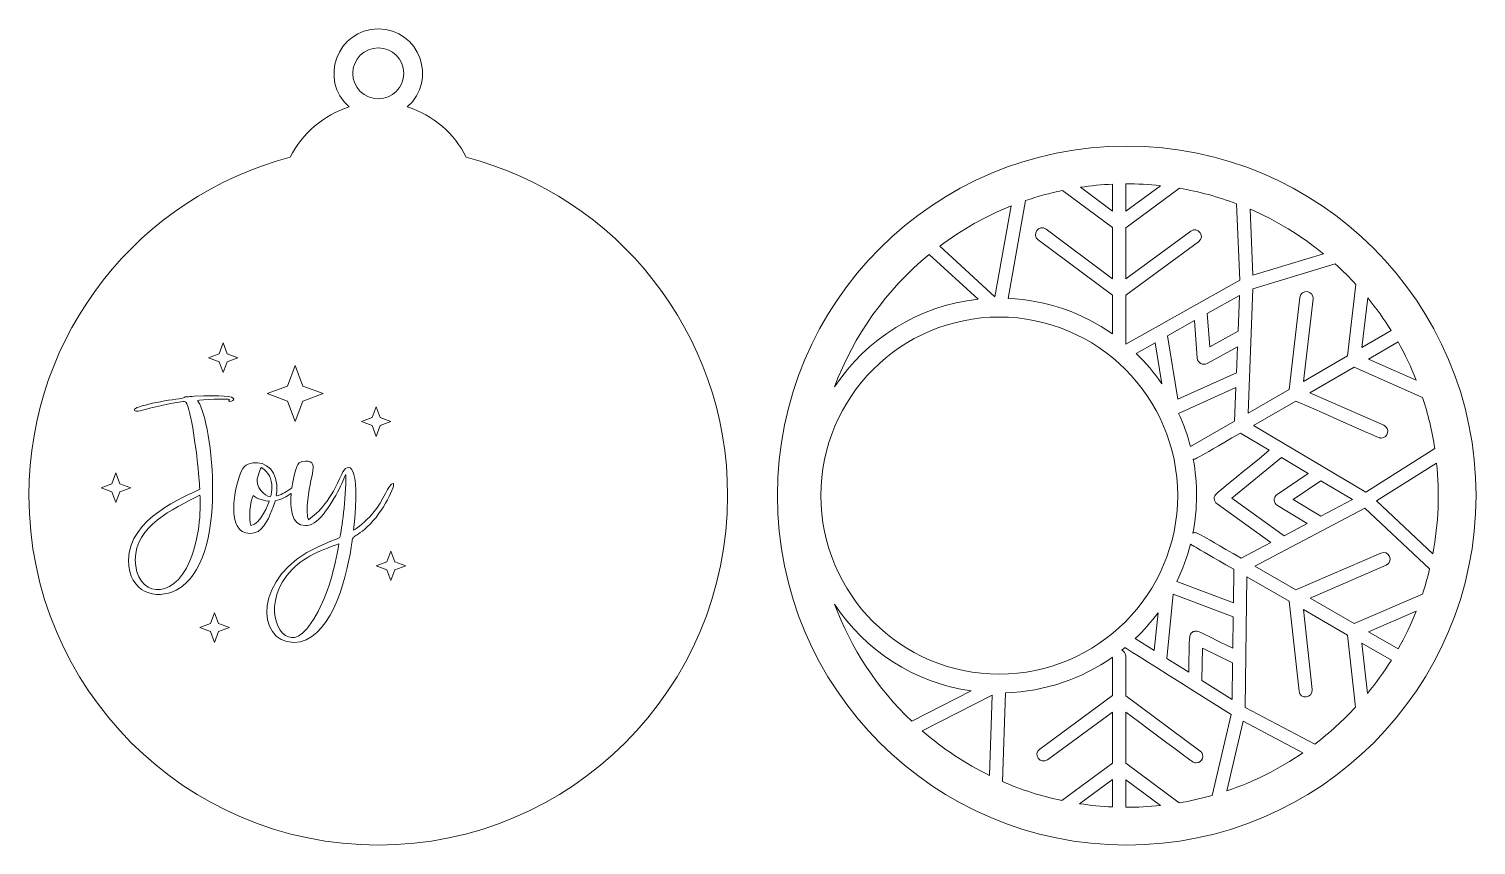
# Model space of a CAD drawing. Header units: inches. Extents: x 49 to 815, y 0 to 432.
import ezdxf

# ---------------------------------------------------------------- set-up
doc = ezdxf.new("R2010")
doc.units = ezdxf.units.IN
doc.header["$MEASUREMENT"] = 0
doc.layers.add('_U+0421_U+043B_U+043E_U+0439 1', color=7, linetype='Continuous')

msp = doc.modelspace()

# ---------------------------------------------------------------- linework, layer by layer
at = {"layer": '_U+0421_U+043B_U+043E_U+0439 1', "color": 1, "lineweight": 9, "true_color": 0xff0000}
for points in [[(689.12, 271.98), (674.14, 263.7), (672.84, 281.39), (689.85, 290.93), (689.12, 271.98)], [(732.91, 174.01), (718.25, 182.84), (732.92, 192.81), (749.68, 182.85), (732.91, 174.01)], [(670.28, 104.22), (686.24, 96.49), (686, 76.99), (669.96, 87.1), (670.28, 104.22)]]:
    msp.add_lwpolyline(points, dxfattribs=at)
at = {"layer": '_U+0421_U+043B_U+043E_U+0439 1', "color": 7, "lineweight": 9, "true_color": 0xffffff}
for points in [[(149.53, 255.87), (143.83, 257.99), (149.53, 260.11), (151.64, 265.81), (153.76, 260.11), (159.46, 257.99), (153.76, 255.87), (151.64, 250.17), (149.53, 255.87)], [(185.8, 234.96), (175.01, 238.97), (185.8, 242.98), (189.82, 253.77), (193.83, 242.98), (204.62, 238.97), (193.83, 234.96), (189.82, 224.16), (185.8, 234.96)], [(230.6, 222.04), (224.9, 224.16), (230.6, 226.28), (232.71, 231.98), (234.83, 226.28), (240.53, 224.16), (234.83, 222.04), (232.71, 216.34), (230.6, 222.04)], [(102.72, 189.14), (97.02, 187.02), (94.9, 181.32), (92.78, 187.02), (87.08, 189.14), (92.78, 191.26), (94.9, 196.96), (97.02, 191.26), (102.72, 189.14)], [(248.35, 147.81), (242.65, 145.69), (240.53, 139.99), (238.41, 145.69), (232.71, 147.81), (238.41, 149.93), (240.53, 155.63), (242.65, 149.93), (248.35, 147.81)], [(149.27, 117.2), (154.97, 115.09), (149.27, 112.97), (147.16, 107.27), (145.04, 112.97), (139.34, 115.09), (145.04, 117.2), (147.16, 122.9), (149.27, 117.2)]]:
    msp.add_lwpolyline(points, dxfattribs=at)
at = {"layer": '_U+0421_U+043B_U+043E_U+0439 1', "color": 1, "lineweight": 9, "true_color": 0xff0000}
for points, knots in [([(280.43, 364.08), (274.14, 376.74), (262.86, 386.48), (249.16, 390.7), (265.58, 404.86), (255.6, 432), (233.83, 432), (212.05, 432), (202.07, 404.86), (218.49, 390.7), (204.79, 386.48), (193.51, 376.74), (187.23, 364.08), (107.61, 343.42), (48.83, 271.08), (48.83, 185), (48.83, 82.83), (131.65, 0), (233.83, 0), (336, 0), (418.83, 82.83), (418.83, 185), (418.83, 271.08), (360.04, 343.42), (280.43, 364.08)], [0, 0, 0, 0, 1, 1, 1, 2, 2, 2, 3, 3, 3, 4, 4, 4, 5, 5, 5, 6, 6, 6, 7, 7, 7, 8, 8, 8, 8]), ([(233.83, 422), (241.27, 422), (247.33, 415.94), (247.33, 408.5), (247.33, 401.06), (241.27, 395), (233.83, 395), (226.38, 395), (220.33, 401.06), (220.33, 408.5), (220.33, 415.94), (226.38, 422), (233.83, 422)], [0, 0, 0, 0, 1, 1, 1, 2, 2, 2, 3, 3, 3, 4, 4, 4, 4]), ([(630.17, 370), (528, 370), (445.17, 287.17), (445.17, 185), (445.17, 82.83), (528, 0), (630.17, 0), (732.35, 0), (815.17, 82.83), (815.17, 185), (815.17, 287.17), (732.35, 370), (630.17, 370)], [0, 0, 0, 0, 1, 1, 1, 2, 2, 2, 3, 3, 3, 4, 4, 4, 4]), ([(596.19, 346.5), (596.19, 346.5), (622.67, 326.82), (622.67, 326.82), (622.67, 326.82), (622.67, 299.79), (622.67, 299.79), (622.67, 299.79), (587.43, 325.99), (587.43, 325.99), (583.72, 328.74), (579.53, 323.13), (583.25, 320.37), (583.25, 320.37), (622.67, 291.07), (622.67, 291.07), (622.67, 291.07), (622.67, 270.55), (622.67, 270.55), (606.87, 281.65), (587.86, 288.48), (567.31, 289.38), (567.31, 289.38), (576.64, 341.15), (576.64, 341.15), (583.02, 343.33), (589.55, 345.12), (596.19, 346.5)], [0, 0, 0, 0, 1, 1, 1, 2, 2, 2, 3, 3, 3, 4, 4, 4, 5, 5, 5, 6, 6, 6, 7, 7, 7, 8, 8, 8, 9, 9, 9, 9]), ([(622.67, 335.54), (622.67, 335.54), (605.64, 348.2), (605.64, 348.2), (611.25, 349.03), (616.94, 349.57), (622.67, 349.83), (622.67, 349.83), (622.67, 335.54), (622.67, 335.54)], [0, 0, 0, 0, 1, 1, 1, 2, 2, 2, 3, 3, 3, 3]), ([(688.36, 339.48), (688.36, 339.48), (690.01, 299.04), (690.01, 299.04), (690.01, 299.04), (629.65, 265.19), (629.65, 265.19), (629.64, 265.2), (629.63, 265.21), (629.62, 265.21), (629.69, 265.76), (629.67, 290.51), (629.67, 291.06), (629.67, 291.06), (668.25, 319.35), (668.25, 319.35), (671.98, 322.08), (667.84, 327.73), (664.11, 324.99), (664.11, 324.99), (629.67, 299.74), (629.67, 299.74), (629.67, 299.74), (629.67, 326.81), (629.67, 326.81), (629.67, 326.81), (658.1, 347.66), (658.1, 347.66), (668.48, 345.9), (678.6, 343.15), (688.36, 339.48)], [0, 0, 0, 0, 1, 1, 1, 2, 2, 2, 3, 3, 3, 4, 4, 4, 5, 5, 5, 6, 6, 6, 7, 7, 7, 8, 8, 8, 9, 9, 9, 10, 10, 10, 10]), ([(648.13, 349.03), (648.13, 349.03), (629.67, 335.49), (629.67, 335.49), (629.67, 335.49), (629.67, 349.99), (629.67, 349.99), (635.83, 350.01), (641.84, 349.71), (648.13, 349.03)], [0, 0, 0, 0, 1, 1, 1, 2, 2, 2, 3, 3, 3, 3]), ([(560.36, 290.23), (560.36, 290.23), (531.17, 317.03), (531.17, 317.03), (542.87, 325.83), (555.58, 332.98), (569.02, 338.33), (569.02, 338.33), (560.36, 290.23), (560.36, 290.23)], [0, 0, 0, 0, 1, 1, 1, 2, 2, 2, 3, 3, 3, 3]), ([(696.9, 301.69), (696.9, 301.69), (695.48, 336.61), (695.48, 336.61), (709.35, 330.63), (722.4, 322.72), (734.3, 313.01), (734.3, 313.01), (696.9, 301.69), (696.9, 301.69)], [0, 0, 0, 0, 1, 1, 1, 2, 2, 2, 3, 3, 3, 3]), ([(525.59, 312.65), (525.59, 312.65), (551.47, 288.89), (551.47, 288.89), (519.71, 285.5), (492.2, 267.88), (475.45, 242.53), (485.56, 269.77), (502.84, 293.93), (525.59, 312.65)], [0, 0, 0, 0, 1, 1, 1, 2, 2, 2, 3, 3, 3, 3]), ([(751.56, 296.74), (751.56, 296.74), (747.18, 258.98), (747.18, 258.98), (747.18, 258.98), (723.77, 245.46), (723.77, 245.46), (723.77, 245.46), (728.83, 289.08), (728.83, 289.08), (729.37, 293.68), (722.41, 294.49), (721.88, 289.89), (721.88, 289.89), (716.22, 241.1), (716.22, 241.1), (716.22, 241.1), (694.45, 228.53), (694.45, 228.53), (694.45, 228.53), (696.99, 294.41), (696.99, 294.41), (696.99, 294.41), (740.59, 307.61), (740.59, 307.61), (744.83, 303.78), (748.17, 300.43), (751.56, 296.74)], [0, 0, 0, 0, 1, 1, 1, 2, 2, 2, 3, 3, 3, 4, 4, 4, 5, 5, 5, 6, 6, 6, 7, 7, 7, 8, 8, 8, 9, 9, 9, 9]), ([(770.25, 272.3), (770.25, 272.3), (754.73, 263.34), (754.73, 263.34), (754.73, 263.34), (757.78, 289.62), (757.78, 289.62), (762.34, 284.09), (766.49, 278.3), (770.25, 272.3)], [0, 0, 0, 0, 1, 1, 1, 2, 2, 2, 3, 3, 3, 3]), ([(562.67, 279.49), (614.77, 279.49), (657.16, 237.1), (657.16, 185), (657.16, 132.9), (614.77, 90.51), (562.67, 90.51), (510.57, 90.51), (468.19, 132.9), (468.19, 185), (468.19, 237.1), (510.57, 279.49), (562.67, 279.49)], [0, 0, 0, 0, 1, 1, 1, 2, 2, 2, 3, 3, 3, 4, 4, 4, 4]), ([(666.1, 277.61), (666.1, 277.61), (667.56, 257.73), (667.56, 257.73), (667.74, 255.18), (670.52, 253.7), (672.74, 254.93), (672.74, 254.93), (688.81, 263.81), (688.81, 263.81), (688.81, 263.81), (688.27, 250.03), (688.27, 250.03), (688.27, 250.03), (657.2, 235.99), (657.2, 235.99), (657.2, 235.99), (651.7, 269.53), (651.7, 269.53), (651.7, 269.53), (666.1, 277.61), (666.1, 277.61)], [0, 0, 0, 0, 1, 1, 1, 2, 2, 2, 3, 3, 3, 4, 4, 4, 5, 5, 5, 6, 6, 6, 7, 7, 7, 7]), ([(645.2, 265.89), (645.2, 265.89), (648.75, 244.23), (648.75, 244.23), (644.76, 250.02), (640.2, 255.39), (635.15, 260.26), (635.15, 260.26), (645.2, 265.89), (645.2, 265.89)], [0, 0, 0, 0, 1, 1, 1, 2, 2, 2, 3, 3, 3, 3]), ([(783.53, 246.1), (783.53, 246.1), (758.18, 257.25), (758.18, 257.25), (758.18, 257.25), (773.84, 266.29), (773.84, 266.29), (777.54, 259.78), (780.77, 253.04), (783.53, 246.1)], [0, 0, 0, 0, 1, 1, 1, 2, 2, 2, 3, 3, 3, 3]), ([(719.7, 235.03), (767.04, 214.21), (763.84, 215.47), (764.9, 215.47), (768.66, 215.47), (769.77, 220.65), (766.31, 222.18), (766.31, 222.18), (727.22, 239.37), (727.22, 239.37), (727.22, 239.37), (750.67, 252.91), (750.67, 252.91), (750.67, 252.91), (786.85, 236.99), (786.85, 236.99), (789.76, 228.2), (791.92, 219.14), (793.31, 209.89), (793.31, 209.89), (756.78, 186.77), (756.78, 186.77), (756.78, 186.77), (697.32, 222.11), (697.32, 222.11), (697.32, 222.11), (719.7, 235.03), (719.7, 235.03)], [0, 0, 0, 0, 1, 1, 1, 2, 2, 2, 3, 3, 3, 4, 4, 4, 5, 5, 5, 6, 6, 6, 7, 7, 7, 8, 8, 8, 9, 9, 9, 9]), ([(663.92, 210.91), (662.36, 217.01), (660.26, 222.9), (657.68, 228.52), (657.68, 228.52), (687.97, 242.21), (687.97, 242.21), (687.97, 242.21), (687.28, 224.4), (687.28, 224.4), (687.28, 224.4), (663.92, 210.91), (663.92, 210.91)], [0, 0, 0, 0, 1, 1, 1, 2, 2, 2, 3, 3, 3, 4, 4, 4, 4]), ([(665.26, 165.12), (667.75, 178.04), (667.79, 191.3), (665.39, 204.19), (666.66, 204.21), (665.03, 203.47), (690.37, 218.1), (690.37, 218.1), (705.67, 209), (705.67, 209), (675.73, 184.48), (676.46, 185.74), (676.53, 183.36), (676.57, 182.28), (677.1, 181.27), (677.99, 180.63), (677.99, 180.63), (706.55, 160.12), (706.55, 160.12), (706.55, 160.12), (690.78, 151.81), (690.78, 151.81), (666.25, 165.97), (667.37, 165.86), (665.26, 165.12)], [0, 0, 0, 0, 1, 1, 1, 2, 2, 2, 3, 3, 3, 4, 4, 4, 5, 5, 5, 6, 6, 6, 7, 7, 7, 8, 8, 8, 8]), ([(713.47, 163.77), (713.47, 163.77), (685.78, 183.66), (685.78, 183.66), (685.78, 183.66), (712.08, 205.19), (712.08, 205.19), (712.08, 205.19), (726.28, 196.76), (726.28, 196.76), (726.28, 196.76), (709.79, 185.56), (709.79, 185.56), (707.68, 184.13), (707.77, 180.98), (709.95, 179.67), (709.95, 179.67), (725.67, 170.2), (725.67, 170.2), (725.67, 170.2), (713.47, 163.77), (713.47, 163.77)], [0, 0, 0, 0, 1, 1, 1, 2, 2, 2, 3, 3, 3, 4, 4, 4, 5, 5, 5, 6, 6, 6, 7, 7, 7, 7]), ([(792.31, 154.21), (792.31, 154.21), (762.53, 182.13), (762.53, 182.13), (762.53, 182.13), (794.28, 202.22), (794.28, 202.22), (795.91, 186.48), (795.34, 170.36), (792.31, 154.21)], [0, 0, 0, 0, 1, 1, 1, 2, 2, 2, 3, 3, 3, 3]), ([(764.8, 154.59), (764.8, 154.59), (719.72, 135.1), (719.72, 135.1), (719.72, 135.1), (697.95, 147.67), (697.95, 147.67), (697.95, 147.67), (756.27, 178.41), (756.27, 178.41), (756.27, 178.41), (790.6, 146.21), (790.6, 146.21), (789.52, 141.7), (788.25, 137.23), (786.8, 132.84), (786.8, 132.84), (750.68, 117.23), (750.68, 117.23), (750.68, 117.23), (727.27, 130.74), (727.27, 130.74), (727.27, 130.74), (767.58, 148.17), (767.58, 148.17), (771.82, 150), (769.05, 156.43), (764.8, 154.59)], [0, 0, 0, 0, 1, 1, 1, 2, 2, 2, 3, 3, 3, 4, 4, 4, 5, 5, 5, 6, 6, 6, 7, 7, 7, 8, 8, 8, 9, 9, 9, 9]), ([(656.74, 139.47), (659.79, 145.77), (662.23, 152.42), (663.98, 159.34), (664.55, 158.78), (663.05, 159.74), (686.87, 145.99), (686.87, 145.99), (686.65, 128.18), (686.65, 128.18), (686.65, 128.18), (656.74, 139.47), (656.74, 139.47)], [0, 0, 0, 0, 1, 1, 1, 2, 2, 2, 3, 3, 3, 4, 4, 4, 4]), ([(729.83, 53.47), (729.83, 53.47), (692.95, 72.8), (692.95, 72.8), (692.95, 72.8), (693.82, 141.97), (693.82, 141.97), (693.82, 141.97), (716.2, 129.05), (716.2, 129.05), (716.2, 129.05), (721.41, 81.49), (721.41, 81.49), (721.92, 76.9), (728.88, 77.65), (728.37, 82.26), (728.37, 82.26), (723.72, 124.71), (723.72, 124.71), (723.72, 124.71), (747.17, 111.17), (747.17, 111.17), (747.17, 111.17), (751.35, 73.02), (751.35, 73.02), (744.83, 65.99), (737.86, 59.59), (729.83, 53.47)], [0, 0, 0, 0, 1, 1, 1, 2, 2, 2, 3, 3, 3, 4, 4, 4, 5, 5, 5, 6, 6, 6, 7, 7, 7, 8, 8, 8, 9, 9, 9, 9]), ([(654.75, 132.74), (654.75, 132.74), (686.55, 120.73), (686.55, 120.73), (686.55, 120.73), (686.34, 104.22), (686.34, 104.22), (667.36, 113.4), (667.26, 114.08), (665.05, 112.73), (662.87, 111.39), (663.4, 111.05), (663.04, 91.46), (663.04, 91.46), (651.37, 98.81), (651.37, 98.81), (651.37, 98.81), (654.75, 132.74), (654.75, 132.74)], [0, 0, 0, 0, 1, 1, 1, 2, 2, 2, 3, 3, 3, 4, 4, 4, 5, 5, 5, 6, 6, 6, 6]), ([(475.45, 127.47), (491.56, 103.08), (517.63, 85.85), (547.86, 81.56), (547.86, 81.56), (516.39, 65.51), (516.39, 65.51), (498.09, 82.96), (484.14, 104.04), (475.45, 127.47)], [0, 0, 0, 0, 1, 1, 1, 2, 2, 2, 3, 3, 3, 3]), ([(634.7, 109.31), (639.1, 113.49), (643.12, 118.06), (646.74, 122.95), (646.74, 122.95), (644.75, 102.98), (644.75, 102.98), (644.75, 102.98), (634.7, 109.31), (634.7, 109.31)], [0, 0, 0, 0, 1, 1, 1, 2, 2, 2, 3, 3, 3, 3]), ([(773.9, 103.82), (773.9, 103.82), (758.23, 112.87), (758.23, 112.87), (758.23, 112.87), (783.48, 123.78), (783.48, 123.78), (780.74, 116.93), (777.55, 110.26), (773.9, 103.82)], [0, 0, 0, 0, 1, 1, 1, 2, 2, 2, 3, 3, 3, 3]), ([(657.93, 22.32), (657.93, 22.32), (629.67, 43.32), (629.67, 43.32), (629.67, 43.32), (629.67, 70.35), (629.67, 70.35), (668.12, 41.77), (665.37, 43.47), (667, 43.47), (670.35, 43.47), (671.8, 47.76), (669.09, 49.78), (669.09, 49.78), (629.67, 79.07), (629.67, 79.07), (629.67, 79.07), (629.67, 99.9), (629.67, 99.9), (629.67, 101.34), (628.8, 102.57), (627.57, 103.11), (628.17, 103.59), (628.76, 104.07), (629.35, 104.56), (629.88, 104), (626.08, 106.47), (685.45, 69.07), (685.45, 69.07), (675.44, 26.26), (675.44, 26.26), (669.7, 24.64), (663.86, 23.32), (657.93, 22.32)], [0, 0, 0, 0, 1, 1, 1, 2, 2, 2, 3, 3, 3, 4, 4, 4, 5, 5, 5, 6, 6, 6, 7, 7, 7, 8, 8, 8, 9, 9, 9, 10, 10, 10, 11, 11, 11, 11]), ([(757.61, 80.17), (757.61, 80.17), (754.68, 106.83), (754.68, 106.83), (754.68, 106.83), (770.31, 97.81), (770.31, 97.81), (766.49, 91.69), (762.25, 85.8), (757.61, 80.17)], [0, 0, 0, 0, 1, 1, 1, 2, 2, 2, 3, 3, 3, 3]), ([(564.4, 33.59), (564.4, 33.59), (566.02, 80.57), (566.02, 80.57), (587.07, 81.23), (606.54, 88.12), (622.67, 99.45), (622.67, 99.45), (622.67, 79.09), (622.67, 79.09), (622.67, 79.09), (584.09, 50.8), (584.09, 50.8), (580.36, 48.06), (584.5, 42.42), (588.23, 45.15), (588.23, 45.15), (622.67, 70.41), (622.67, 70.41), (622.67, 70.41), (622.67, 43.33), (622.67, 43.33), (622.67, 43.33), (595.74, 23.59), (595.74, 23.59), (584.95, 25.87), (574.46, 29.22), (564.4, 33.59)], [0, 0, 0, 0, 1, 1, 1, 2, 2, 2, 3, 3, 3, 4, 4, 4, 5, 5, 5, 6, 6, 6, 7, 7, 7, 8, 8, 8, 9, 9, 9, 9]), ([(557.51, 36.78), (544.78, 43.04), (532.82, 50.97), (521.92, 60.47), (521.92, 60.47), (558.97, 79.37), (558.97, 79.37), (558.97, 79.37), (557.51, 36.78), (557.51, 36.78)], [0, 0, 0, 0, 1, 1, 1, 2, 2, 2, 3, 3, 3, 3]), ([(691.8, 65.5), (691.8, 65.5), (723.5, 48.89), (723.5, 48.89), (711, 40.28), (697.46, 33.49), (683.19, 28.67), (683.19, 28.67), (691.8, 65.5), (691.8, 65.5)], [0, 0, 0, 0, 1, 1, 1, 2, 2, 2, 3, 3, 3, 3]), ([(622.67, 34.65), (622.67, 34.65), (622.67, 20.17), (622.67, 20.17), (616.79, 20.43), (610.98, 21), (605.23, 21.87), (605.23, 21.87), (622.67, 34.65), (622.67, 34.65)], [0, 0, 0, 0, 1, 1, 1, 2, 2, 2, 3, 3, 3, 3]), ([(629.67, 20.01), (629.67, 20.01), (629.67, 34.6), (629.67, 34.6), (629.67, 34.6), (648.02, 20.96), (648.02, 20.96), (641.77, 20.29), (635.8, 19.99), (629.67, 20.01)], [0, 0, 0, 0, 1, 1, 1, 2, 2, 2, 3, 3, 3, 3])]:
    msp.add_open_spline(points, degree=3, knots=knots, dxfattribs=at)
at = {"layer": '_U+0421_U+043B_U+043E_U+0439 1', "color": 7, "lineweight": 9, "true_color": 0xffffff}
for points, knots in [([(136.36, 237.54), (134.96, 237.48), (132.75, 237.29), (132.66, 237.29), (130.59, 237.29), (131.74, 236.8), (128.34, 236.24), (119.5, 235.26), (102.4, 231.63), (104.7, 230.1), (105.75, 229.4), (106.35, 229.44), (112.78, 231.21), (121.44, 233.42), (130.31, 234.8), (131.28, 234.8), (134.29, 234.8), (137.55, 207.17), (137.72, 205.71), (139.01, 194.98), (138.93, 192.74), (139.33, 188.38), (131.66, 184.32), (101.6, 173.07), (101.6, 150.84), (101.6, 133.23), (116.47, 129.54), (126.77, 134.95), (155.61, 149.89), (145.55, 224.59), (138.61, 234.48), (138.47, 234.69), (138.03, 235.39), (138.28, 235.39), (139.03, 235.76), (155.09, 236.56), (155.09, 235.78), (155.09, 235.62), (154.63, 235.55), (154.63, 235.26), (154.63, 235.26), (154.63, 235.13), (154.63, 235.13), (154.67, 235.04), (154.85, 234.96), (155.15, 234.87), (156.53, 234.87), (157.31, 235.59), (157.31, 235.98), (157.31, 237.75), (150.89, 238.19), (136.36, 237.54)], [0, 0, 0, 0, 1, 1, 1, 2, 2, 2, 3, 3, 3, 4, 4, 4, 5, 5, 5, 6, 6, 6, 7, 7, 7, 8, 8, 8, 9, 9, 9, 10, 10, 10, 11, 11, 11, 12, 12, 12, 13, 13, 13, 14, 14, 14, 15, 15, 15, 16, 16, 16, 17, 17, 17, 17]), ([(241.73, 191.45), (239.06, 191.12), (236.99, 182.76), (230.87, 175.62), (226.55, 170.41), (223.1, 168.3), (220.74, 166.6), (225.03, 203.34), (217.48, 203.14), (214.46, 196.35), (208.58, 182.61), (202.61, 176.18), (196.81, 172.22), (196.53, 173.23), (196.29, 173.88), (196.15, 176.08), (196.15, 194.94), (203.81, 203.22), (195.37, 203.22), (191.92, 203.22), (191.31, 201.81), (190.69, 200.31), (190.12, 198.92), (188.87, 194.63), (188.12, 189.13), (185.64, 187.24), (183.17, 185.72), (180.2, 184.84), (179.73, 184.84), (180.31, 184.84), (179.87, 184.84), (179.7, 184.84), (179.9, 185.72), (179.93, 185.89), (180.23, 187.46), (180.13, 189.17), (180.03, 190.76), (179.46, 200.42), (171.39, 204.22), (164.89, 201.68), (163.5, 201.14), (162.34, 199.93), (161.43, 198.05), (157.48, 189.39), (152.83, 164.97), (165.87, 164.97), (167.44, 164.97), (168.88, 165.31), (170.19, 166.01), (174.68, 168.94), (177.24, 176.43), (178.99, 181.44), (179.18, 182.01), (179.3, 182.32), (179.34, 182.36), (182.53, 182.87), (185.23, 184.35), (187.78, 186.17), (187.15, 178.45), (187.48, 169.09), (195.23, 169.09), (196.54, 169.09), (197.7, 169.32), (198.7, 169.81), (205.03, 172.83), (212.27, 186.19), (215.14, 192.62), (216.68, 196.25), (216.62, 197.4), (216.62, 193.87), (216.62, 179.93), (213.88, 164.3), (213.61, 163.3), (213.27, 162.02), (213.6, 163.12), (202, 157.94), (167.51, 142.51), (168.99, 107.29), (189.02, 107.29), (207.77, 107.29), (216.71, 138.97), (219.45, 157.51), (220.58, 165.75), (219.58, 160.8), (228.2, 168.62), (236.36, 176.02), (243.41, 191.45), (241.73, 191.45)], [0, 0, 0, 0, 1, 1, 1, 2, 2, 2, 3, 3, 3, 4, 4, 4, 5, 5, 5, 6, 6, 6, 7, 7, 7, 8, 8, 8, 9, 9, 9, 10, 10, 10, 11, 11, 11, 12, 12, 12, 13, 13, 13, 14, 14, 14, 15, 15, 15, 16, 16, 16, 17, 17, 17, 18, 18, 18, 19, 19, 19, 20, 20, 20, 21, 21, 21, 22, 22, 22, 23, 23, 23, 24, 24, 24, 25, 25, 25, 26, 26, 26, 27, 27, 27, 28, 28, 28, 29, 29, 29, 29]), ([(176.73, 184.49), (175.91, 183.47), (169.67, 187.82), (169.67, 192.95), (169.67, 195.06), (171.81, 199.89), (171.96, 199.89), (175.83, 197.24), (177.45, 194.11), (177.45, 189.36), (177.45, 188.55), (177.22, 185.11), (176.73, 184.49)], [0, 0, 0, 0, 1, 1, 1, 2, 2, 2, 3, 3, 3, 4, 4, 4, 4]), ([(134.1, 150.52), (124.7, 128.25), (105.33, 131.74), (105.13, 151.04), (105.13, 169), (124.7, 177.57), (139.38, 185.24), (139.79, 180.11), (139.87, 164.19), (134.1, 150.52)], [0, 0, 0, 0, 1, 1, 1, 2, 2, 2, 3, 3, 3, 3]), ([(166.4, 169.22), (165.05, 171.9), (165.93, 182.37), (167.58, 184.98), (168.88, 183.54), (174.69, 181.72), (176.01, 182.16), (176.01, 181), (171.47, 169.79), (166.4, 169.22)], [0, 0, 0, 0, 1, 1, 1, 2, 2, 2, 3, 3, 3, 3]), ([(200.7, 121.45), (197.49, 115.8), (194.39, 112.18), (191.38, 110.56), (182.14, 105.6), (171.88, 124.69), (185.36, 142.67), (192.71, 151.95), (201.97, 155.52), (213.01, 159.45), (210.53, 145.87), (207.51, 133.46), (200.7, 121.45)], [0, 0, 0, 0, 1, 1, 1, 2, 2, 2, 3, 3, 3, 4, 4, 4, 4])]:
    msp.add_open_spline(points, degree=3, knots=knots, dxfattribs=at)

doc.saveas('drawing.dxf')
